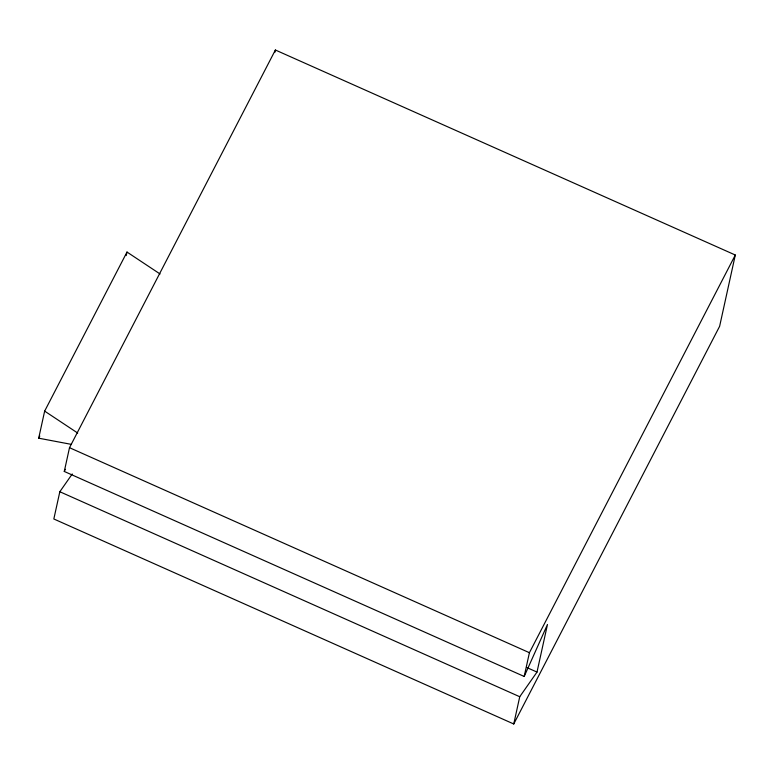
<?xml version="1.0" encoding="UTF-8"?>
<svg xmlns="http://www.w3.org/2000/svg" width="774" height="774" viewBox="0 0 774 774"><rect width="100%" height="100%" fill="white"/><g stroke="black" fill="none" stroke-linecap="round" stroke-linejoin="round"><path stroke-width="1.16" d="M71.208 444.344L38.7 438.19L44.65 411.12L127.004 252.053L160.044 273.967M72.253 473.978L59.83 491.732L53.832 518.977L513.752 723.99L719.626 326.309L735.3 255.023L275.389 50.01L69.505 447.691L64.281 471.453L524.192 676.466L547.47 624.492L537.001 672.084L519.741 696.735L513.752 723.99M126.23 255.584L127.004 252.053M274.876 52.351L275.389 50.01M524.192 676.466L529.416 652.705L735.3 255.023M64.281 471.453L65.248 469.286M38.7 438.19L39.803 436.052M69.505 447.691L529.416 652.705M527.152 667.691L537.001 672.084M59.83 491.732L519.741 696.735M44.65 411.12L77.69 433.043"/></g></svg>
